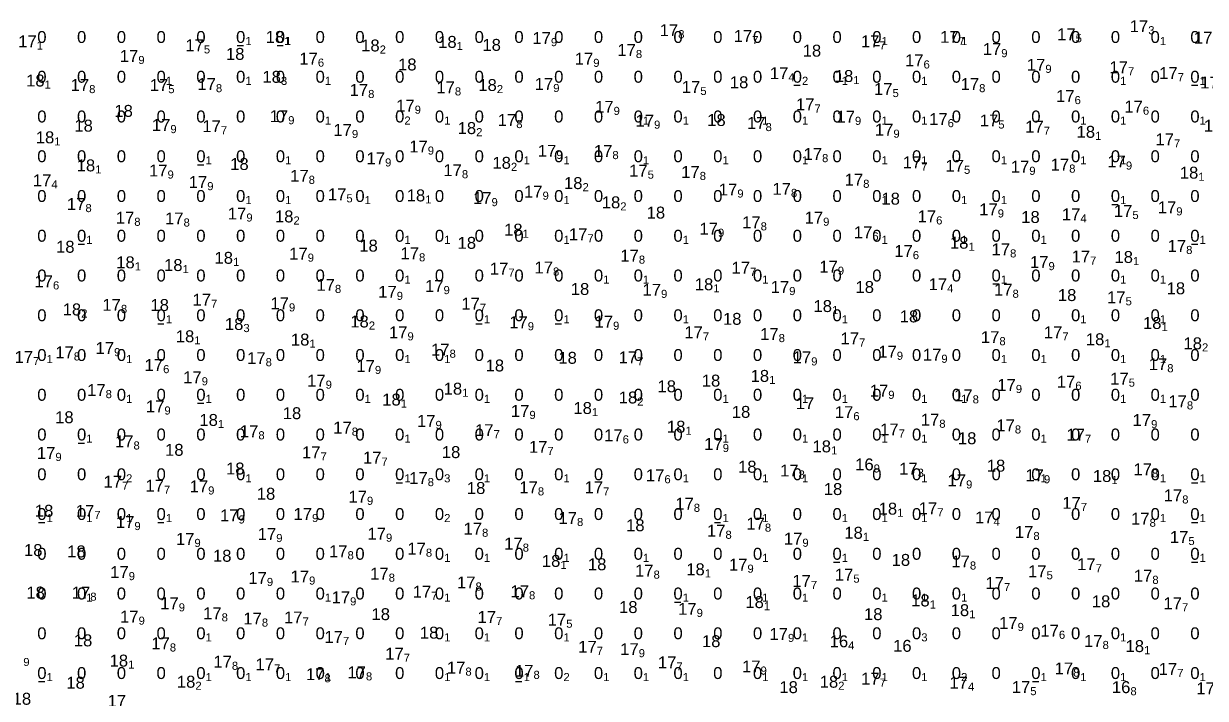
# Model space of a CAD drawing. Header units: millimetres. Extents: x 0 to 581027, y 0 to 6627194.
# Drawn here: x 580142.5 to 580320.9, y 6625820.2 to 6625922 of the extents above; entities that cross this region are included whole.
import ezdxf
from ezdxf.enums import TextEntityAlignment as Align

# ---------------------------------------------------------------- set-up
doc = ezdxf.new("R2010")
doc.units = ezdxf.units.MM
doc.layers.add('Soundings_1000', color=7, linetype='Continuous', true_color=0x000000)
doc.layers.add('soundings_diff', color=7, linetype='Continuous', true_color=0x000000)
doc.layers.add('tiff', color=7, linetype='Continuous')
doc.layers.add('tiff17.2', color=7, linetype='Continuous')
doc.styles.get("Standard").update_dxf_attribs({"font": 'arial.ttf'})
picture_1 = doc.add_image_def('image2.tif', size_in_pixel=(3838, 2796))
picture_2 = doc.add_image_def('image3.tif', size_in_pixel=(3838, 2796))
picture_3 = doc.add_image_def('image4.tif', size_in_pixel=(2844, 2049))

msp = doc.modelspace()

# ---------------------------------------------------------------- linework, layer by layer
at = {"layer": 'soundings_diff', "color": 18, "true_color": 0x000000}
for p, q in [((580174.78, 6625918.72, -0.06), (580175.72, 6625918.72, -0.06)), ((580180.78, 6625918.72, -0.05), (580181.72, 6625918.72, -0.05)), ((580270.78, 6625918.72, -0.06), (580271.72, 6625918.72, -0.06)), ((580258.78, 6625912.72, -0.17), (580259.72, 6625912.72, -0.17)), ((580318.78, 6625912.72, -0.07), (580319.72, 6625912.72, -0.07)), ((580168.78, 6625900.72, -0.05), (580169.72, 6625900.72, -0.05)), ((580306.78, 6625894.72, -0.06), (580307.72, 6625894.72, -0.06)), ((580150.78, 6625888.72, -0.05), (580151.72, 6625888.72, -0.05)), ((580318.78, 6625888.72, -0.05), (580319.72, 6625888.72, -0.05)), ((580288.78, 6625882.72, -0.05), (580289.72, 6625882.72, -0.05)), ((580162.78, 6625876.72, -0.06), (580163.72, 6625876.72, -0.06)), ((580210.78, 6625876.72, -0.13), (580211.72, 6625876.72, -0.13)), ((580222.78, 6625876.72, -0.06), (580223.72, 6625876.72, -0.06)), ((580168.78, 6625864.72, -0.08), (580169.72, 6625864.72, -0.08)), ((580150.78, 6625858.72, -0.06), (580151.72, 6625858.72, -0.06)), ((580198.78, 6625852.72, -0.06), (580199.72, 6625852.72, -0.06)), ((580318.78, 6625852.72, -0.05), (580319.72, 6625852.72, -0.05)), ((580144.78, 6625846.72, -0.05), (580145.72, 6625846.72, -0.05)), ((580162.78, 6625846.72, -0.05), (580163.72, 6625846.72, -0.05)), ((580246.78, 6625846.72, -0.06), (580247.72, 6625846.72, -0.06)), ((580318.78, 6625846.72, -0.07), (580319.72, 6625846.72, -0.07)), ((580264.78, 6625840.72, -0.08), (580265.72, 6625840.72, -0.08)), ((580318.78, 6625840.72, -0.05), (580319.72, 6625840.72, -0.05)), ((580240.78, 6625834.72, -0.05), (580241.72, 6625834.72, -0.05)), ((580144.78, 6625822.72, -0.06), (580145.72, 6625822.72, -0.06)), ((580216.78, 6625822.72, -0.08), (580217.72, 6625822.72, -0.08)), ((580294.78, 6625822.72, -0.05), (580295.72, 6625822.72, -0.05))]:
    msp.add_line(p, q, dxfattribs=at)

# ---------------------------------------------------------------- texts
at = {"layer": 'Soundings_1000', "color": 18, "true_color": 0x000000}
for s, p in [('18', (580181.87, 6625920.01, 18.14)), ('17', (580241.32, 6625921.03, 17.77)), ('17', (580252.49, 6625920.14, 17.72)), ('17', (580283.65, 6625920.02, 17.71)), ('17', (580301.3, 6625920.42, 17.47)), ('17', (580312.25, 6625921.63, 17.29)), ('17', (580144.52, 6625919.33, 17.09)), ('17', (580169.74, 6625918.74, 17.52)), ('18', (580196.27, 6625918.72, 18.24)), ('18', (580207.89, 6625919.26, 18.07)), ('18', (580214.57, 6625918.81, 18.04)), ('17', (580222.11, 6625919.83, 17.88)), ('17', (580271.69, 6625919.35, 17.71)), ('17', (580290.07, 6625918.17, 17.9)), ('17', (580321.93, 6625919.89, 17.89)), ('17', (580159.85, 6625917.14, 17.85)), ('18', (580175.87, 6625917.45, 17.95)), ('17', (580186.94, 6625916.74, 17.63)), ('17', (580228.5, 6625916.71, 17.91)), ('17', (580234.93, 6625918.04, 17.8)), ('18', (580262.9, 6625917.94, 18)), ('17', (580278.34, 6625916.47, 17.61)), ('18', (580201.84, 6625915.85, 18.02)), ('17', (580296.72, 6625915.8, 17.87)), ('17', (580309.19, 6625915.44, 17.67)), ('18', (580145.71, 6625913.43, 18.09)), ('17', (580171.56, 6625912.89, 17.79)), ('18', (580181.37, 6625913.99, 18.29)), ('17', (580222.46, 6625912.91, 17.87)), ('18', (580251.91, 6625913.17, 18)), ('17', (580257.95, 6625914.54, 17.38)), ('18', (580267.74, 6625914.11, 18.09)), ('17', (580286.73, 6625912.89, 17.76)), ('17', (580316.69, 6625914.55, 17.65)), ('17', (580322.89, 6625913.13, 17.82)), ('17', (580152.43, 6625912.75, 17.76)), ('17', (580164.37, 6625912.74, 17.5)), ('17', (580194.53, 6625912.01, 17.81)), ('17', (580207.62, 6625912.4, 17.8)), ('18', (580213.95, 6625912.75, 18.19)), ('17', (580244.66, 6625912.47, 17.54)), ('17', (580273.66, 6625912.15, 17.5)), ('17', (580301.13, 6625911.09, 17.57)), ('17', (580201.55, 6625909.64, 17.91)), ('17', (580231.57, 6625909.46, 17.85)), ('17', (580261.88, 6625909.82, 17.65)), ('17', (580311.44, 6625909.49, 17.58)), ('18', (580159.03, 6625908.85, 18.02)), ('17', (580182.47, 6625908.05, 17.91)), ('17', (580216.88, 6625907.47, 17.84)), ('18', (580248.49, 6625907.47, 17.96)), ('17', (580267.99, 6625907.96, 17.87)), ('17', (580281.98, 6625907.61, 17.57)), ('18', (580152.99, 6625906.62, 18)), ('17', (580164.69, 6625906.71, 17.91)), ('17', (580172.31, 6625906.54, 17.68)), ('17', (580192.08, 6625905.97, 17.89)), ('18', (580210.83, 6625906.25, 18.21)), ('17', (580237.68, 6625907.38, 17.89)), ('17', (580254.5, 6625907.02, 17.76)), ('17', (580273.8, 6625906.02, 17.85)), ('17', (580289.63, 6625907.4, 17.48)), ('17', (580296.48, 6625906.46, 17.67)), ('18', (580304.23, 6625905.69, 18.06)), ('17', (580323.44, 6625906.6, 17.72)), ('18', (580147.17, 6625904.85, 18.13)), ('17', (580316.13, 6625904.55, 17.69)), ('17', (580203.53, 6625903.47, 17.94)), ('17', (580222.93, 6625902.82, 17.85)), ('17', (580231.39, 6625902.79, 17.79)), ('17', (580263.03, 6625902.33, 17.79)), ('18', (580153.34, 6625900.62, 18.07)), ('18', (580176.51, 6625900.83, 17.95)), ('17', (580197.09, 6625901.68, 17.89)), ('18', (580216.08, 6625901.01, 18.16)), ('17', (580277.99, 6625901.07, 17.72)), ('17', (580284.45, 6625900.56, 17.52)), ('17', (580294.3, 6625900.42, 17.93)), ('17', (580300.32, 6625900.75, 17.8)), ('17', (580308.88, 6625901.21, 17.86)), ('17', (580164.26, 6625899.85, 17.91)), ('17', (580185.56, 6625899.05, 17.79)), ('17', (580208.68, 6625899.9, 17.84)), ('17', (580236.71, 6625899.84, 17.46)), ('17', (580244.57, 6625899.64, 17.78)), ('18', (580319.81, 6625899.52, 18.08)), ('17', (580146.73, 6625898.37, 17.39)), ('17', (580170.25, 6625898.1, 17.94)), ('18', (580226.88, 6625897.95, 18.2)), ('17', (580250.24, 6625896.98, 17.89)), ('17', (580258.33, 6625897.08, 17.84)), ('17', (580269.23, 6625898.46, 17.81)), ('17', (580191.25, 6625896.26, 17.53)), ('18', (580203.14, 6625896.09, 18.05)), ('17', (580213.15, 6625895.69, 17.9)), ('17', (580220.85, 6625896.66, 17.88)), ('18', (580232.58, 6625895.04, 18.17)), ('18', (580274.78, 6625895.6, 17.96)), ('17', (580151.87, 6625894.79, 17.75)), ('17', (580176.15, 6625893.36, 17.86)), ('18', (580239.35, 6625893.5, 17.98)), ('17', (580289.54, 6625893.98, 17.87)), ('17', (580302.01, 6625893.23, 17.35)), ('17', (580309.86, 6625893.75, 17.5)), ('17', (580316.48, 6625894.29, 17.86)), ('17', (580159.24, 6625892.72, 17.82)), ('17', (580166.68, 6625892.61, 17.8)), ('18', (580183.26, 6625892.92, 18.22)), ('17', (580253.76, 6625892.03, 17.8)), ('17', (580263.19, 6625892.73, 17.89)), ('17', (580280.24, 6625892.93, 17.58)), ('18', (580295.88, 6625892.83, 18.04)), ('18', (580217.84, 6625890.92, 18.12)), ('17', (580227.62, 6625890.23, 17.73)), ('17', (580247.32, 6625891.06, 17.9)), ('17', (580270.62, 6625890.52, 17.6)), ('18', (580150.23, 6625888.34, 18)), ('18', (580195.99, 6625888.51, 17.99)), ('18', (580210.82, 6625888.93, 17.98)), ('18', (580285.12, 6625888.95, 18.05)), ('17', (580291.4, 6625887.95, 17.82)), ('17', (580317.97, 6625888.47, 17.83)), ('18', (580174.14, 6625886.67, 18.05)), ('17', (580185.41, 6625887.31, 17.94)), ('17', (580202.21, 6625887.36, 17.78)), ('17', (580235.38, 6625887.01, 17.77)), ('17', (580276.72, 6625887.69, 17.6)), ('17', (580303.48, 6625886.87, 17.71)), ('18', (580309.95, 6625886.8, 18.11)), ('18', (580159.31, 6625885.99, 18.07)), ('18', (580166.53, 6625885.58, 18.12)), ('17', (580215.69, 6625885.05, 17.72)), ('17', (580222.43, 6625885.21, 17.8)), ('17', (580252.16, 6625885.17, 17.68)), ('17', (580265.41, 6625885.33, 17.89)), ('17', (580297.2, 6625886.03, 17.85)), ('17', (580146.97, 6625883.12, 17.62)), ('17', (580189.52, 6625882.59, 17.82)), ('18', (580246.62, 6625882.68, 18.09)), ('17', (580281.91, 6625882.69, 17.39)), ('17', (580198.85, 6625881.54, 17.85)), ('17', (580205.91, 6625882.41, 17.9)), ('18', (580227.9, 6625881.97, 18.03)), ('17', (580238.73, 6625881.84, 17.92)), ('17', (580258.07, 6625882.27, 17.89)), ('18', (580270.87, 6625882.27, 17.96)), ('17', (580291.77, 6625881.86, 17.75)), ('18', (580301.41, 6625881.05, 17.96)), ('17', (580308.83, 6625880.72, 17.46)), ('18', (580317.82, 6625882.07, 18.01)), ('17', (580157.22, 6625879.57, 17.76)), ('18', (580164.47, 6625879.55, 17.98)), ('17', (580170.82, 6625880.35, 17.73)), ('17', (580182.58, 6625879.8, 17.94)), ('17', (580211.39, 6625879.75, 17.73)), ('18', (580264.53, 6625879.39, 18.07)), ('18', (580151.23, 6625878.88, 18.23)), ('18', (580250.87, 6625877.46, 17.99)), ('18', (580277.54, 6625877.83, 18.02)), ('18', (580175.71, 6625876.68, 18.25)), ('18', (580194.63, 6625877.06, 18.15)), ('17', (580200.47, 6625875.43, 17.94)), ('17', (580218.62, 6625876.95, 17.86)), ('17', (580231.49, 6625877.03, 17.88)), ('17', (580245.04, 6625875.43, 17.73)), ('17', (580299.29, 6625875.43, 17.7)), ('18', (580314.25, 6625876.83, 18.1)), ('18', (580168.3, 6625874.83, 18.08)), ('18', (580185.67, 6625874.33, 18.07)), ('17', (580256.48, 6625875.17, 17.81)), ('17', (580268.61, 6625874.5, 17.74)), ('17', (580289.79, 6625874.7, 17.79)), ('18', (580305.63, 6625874.38, 18.06)), ('18', (580320.36, 6625873.76, 18.16)), ('17', (580150.11, 6625872.4, 17.82)), ('17', (580156.19, 6625873.05, 17.93)), ('17', (580206.82, 6625872.81, 17.78)), ('17', (580274.31, 6625872.5, 17.86)), ('17', (580281.03, 6625872.05, 17.9)), ('17', (580143.97, 6625871.7, 17.72)), ('17', (580163.59, 6625870.48, 17.55)), ('17', (580179.06, 6625871.53, 17.75)), ('17', (580195.55, 6625870.36, 17.92)), ('18', (580215.05, 6625870.42, 17.98)), ('18', (580226.03, 6625871.58, 18)), ('17', (580235.13, 6625871.64, 17.71)), ('17', (580261.39, 6625871.65, 17.86)), ('17', (580315.12, 6625870.62, 17.8)), ('17', (580169.41, 6625868.65, 17.9)), ('18', (580255.04, 6625868.85, 18.11)), ('17', (580309.3, 6625868.44, 17.54)), ('17', (580154.92, 6625866.71, 17.77)), ('17', (580188.12, 6625868.14, 17.86)), ('18', (580208.72, 6625866.92, 18.05)), ('18', (580240.99, 6625867.28, 17.97)), ('18', (580247.67, 6625868.14, 18)), ('17', (580273.02, 6625866.61, 17.91)), ('17', (580292.27, 6625867.49, 17.85)), ('17', (580301.25, 6625867.97, 17.64)), ('18', (580199.45, 6625865.28, 18.05)), ('18', (580235.14, 6625865.59, 18.18)), ('17', (580261.86, 6625864.73, 16.99)), ('17', (580285.75, 6625865.92, 17.75)), ('17', (580318.08, 6625865.01, 17.79)), ('17', (580163.79, 6625864.24, 17.88)), ('18', (580184.44, 6625863.22, 18.04)), ('17', (580218.87, 6625863.57, 17.88)), ('18', (580228.3, 6625864, 18.06)), ('18', (580252.2, 6625863.42, 18.04)), ('17', (580267.75, 6625863.38, 17.58)), ('18', (580150.09, 6625862.61, 18.03)), ('18', (580171.86, 6625862.2, 18.06)), ('17', (580204.7, 6625862.06, 17.91)), ('18', (580242.41, 6625861.18, 18.11)), ('17', (580280.72, 6625862.24, 17.76)), ('17', (580292.12, 6625861.38, 17.76)), ('17', (580312.68, 6625862.18, 17.85)), ('17', (580177.97, 6625860.5, 17.77)), ('17', (580192.06, 6625861.05, 17.75)), ('17', (580213.46, 6625860.66, 17.69)), ('17', (580232.94, 6625859.88, 17.61)), ('17', (580274.58, 6625860.76, 17.74)), ('18', (580286.32, 6625859.44, 17.99)), ('17', (580302.7, 6625859.97, 17.72)), ('17', (580159.12, 6625858.96, 17.84)), ('18', (580166.68, 6625857.69, 18)), ('17', (580221.59, 6625858.14, 17.65)), ('17', (580248.04, 6625858.58, 17.92)), ('18', (580264.38, 6625858.21, 18.09)), ('17', (580147.34, 6625857.23, 17.92)), ('17', (580187.34, 6625857.31, 17.66)), ('17', (580196.54, 6625856.52, 17.7)), ('18', (580208.44, 6625857.35, 18.04)), ('18', (580175.88, 6625854.87, 18.04)), ('18', (580253.15, 6625855.14, 18)), ('17', (580259.49, 6625854.57, 17.79)), ('16', (580270.82, 6625855.49, 16.9)), ('17', (580277.45, 6625854.84, 17.31)), ('18', (580290.68, 6625855.3, 18.03)), ('17', (580312.81, 6625854.75, 17.8)), ('17', (580157.4, 6625852.88, 17.67)), ('17', (580163.72, 6625852.28, 17.71)), ('17', (580170.39, 6625852.17, 17.92)), ('17', (580203.52, 6625853.43, 17.78)), ('17', (580239.24, 6625853.86, 17.63)), ('17', (580284.76, 6625853.08, 17.87)), ('17', (580296.51, 6625853.86, 17.91)), ('18', (580306.69, 6625853.74, 18.11)), ('18', (580180.52, 6625851.06, 17.97)), ('17', (580194.35, 6625850.61, 17.93)), ('18', (580212.22, 6625851.93, 18.04)), ('17', (580220.14, 6625852.03, 17.83)), ('17', (580229.99, 6625852.03, 17.66)), ('18', (580266.08, 6625851.77, 18.04)), ('17', (580317.38, 6625850.81, 17.81)), ('17', (580243.67, 6625849.55, 17.75)), ('18', (580274.36, 6625848.81, 18.05)), ('17', (580280.41, 6625848.87, 17.74)), ('17', (580302.08, 6625849.69, 17.73)), ('18', (580147.03, 6625848.49, 18.01)), ('17', (580153.21, 6625848.48, 17.72)), ('17', (580174.98, 6625847.79, 17.88)), ('17', (580186.07, 6625848.01, 17.89)), ('17', (580226.05, 6625847.41, 17.76)), ('17', (580288.91, 6625847.48, 17.42)), ('17', (580312.45, 6625847.3, 17.78)), ('17', (580159.26, 6625846.8, 17.91)), ('17', (580197.22, 6625845.04, 17.87)), ('17', (580211.72, 6625845.79, 17.84)), ('18', (580236.25, 6625846.31, 18)), ('17', (580248.45, 6625845.48, 17.8)), ('17', (580254.4, 6625846.56, 17.83)), ('18', (580269.18, 6625845.17, 18.05)), ('17', (580294.92, 6625845.3, 17.77)), ('17', (580168.32, 6625844.25, 17.91)), ('17', (580180.66, 6625844.99, 17.86)), ('17', (580217.86, 6625843.54, 17.82)), ('17', (580260.06, 6625844.28, 17.9)), ('17', (580318.31, 6625844.54, 17.46)), ('18', (580145.39, 6625842.56, 17.96)), ('18', (580151.91, 6625842.36, 17.97)), ('18', (580173.91, 6625841.7, 17.97)), ('17', (580191.42, 6625842.39, 17.79)), ('17', (580203.24, 6625842.78, 17.82)), ('18', (580223.54, 6625840.93, 18.05)), ('18', (580230.49, 6625840.42, 17.95)), ('18', (580245.33, 6625839.66, 18.11)), ('17', (580251.77, 6625840.37, 17.91)), ('18', (580276.32, 6625841.08, 18)), ('17', (580285.34, 6625840.84, 17.79)), ('17', (580304.31, 6625840.43, 17.72)), ('17', (580158.4, 6625839.24, 17.87)), ('17', (580179.25, 6625838.36, 17.94)), ('17', (580185.62, 6625838.57, 17.87)), ('17', (580197.63, 6625839.01, 17.78)), ('17', (580237.6, 6625839.47, 17.79)), ('17', (580261.34, 6625837.91, 17.72)), ('17', (580267.75, 6625838.86, 17.49)), ('17', (580296.91, 6625839.37, 17.53)), ('17', (580312.87, 6625838.68, 17.79)), ('18', (580145.75, 6625836.15, 17.98)), ('17', (580152.6, 6625836.14, 17.77)), ('17', (580204.05, 6625836.27, 17.7)), ('17', (580210.73, 6625837.67, 17.81)), ('17', (580218.81, 6625836.35, 17.81)), ('17', (580290.48, 6625837.59, 17.7)), ('17', (580165.95, 6625834.53, 17.89)), ('17', (580191.81, 6625835.43, 17.94)), ('18', (580254.25, 6625834.71, 18.13)), ('18', (580279.27, 6625834.96, 18.08)), ('18', (580306.53, 6625834.82, 17.97)), ('17', (580317.34, 6625834.53, 17.65)), ('17', (580172.42, 6625833.02, 17.78)), ('18', (580197.83, 6625832.89, 18.04)), ('18', (580235.19, 6625833.96, 18.01)), ('17', (580244.1, 6625833.69, 17.85)), ('18', (580272.15, 6625832.89, 18.03)), ('18', (580285.23, 6625833.49, 18.14)), ('17', (580159.89, 6625832.52, 17.88)), ('17', (580178.49, 6625832.23, 17.75)), ('17', (580184.63, 6625832.39, 17.71)), ('17', (580213.84, 6625832.47, 17.66)), ('17', (580224.42, 6625832.06, 17.48)), ('17', (580292.54, 6625831.57, 17.94)), ('17', (580190.73, 6625829.46, 17.71)), ('18', (580205.13, 6625830.1, 18.02)), ('17', (580257.89, 6625829.91, 17.93)), ('17', (580298.77, 6625830.39, 17.6)), ('18', (580152.91, 6625828.93, 17.99)), ('17', (580164.6, 6625828.47, 17.8)), ('17', (580229.03, 6625827.96, 17.67)), ('17', (580235.36, 6625827.61, 17.85)), ('18', (580247.7, 6625828.81, 17.97)), ('16', (580266.97, 6625828.79, 16.43)), ('16', (580276.54, 6625828.11, 15.96)), ('17', (580305.36, 6625828.85, 17.81)), ('18', (580311.62, 6625828.07, 18.1)), ('18', (580158.31, 6625825.88, 18.06)), ('17', (580173.97, 6625825.71, 17.75)), ('17', (580199.9, 6625826.92, 17.72)), ('17', (580241.05, 6625825.61, 17.69)), ('17', (580180.33, 6625825.31, 17.73)), ('17', (580187.94, 6625823.83, 17.76)), ('17', (580194.2, 6625824.11, 17.77)), ('17', (580209.21, 6625824.83, 17.81)), ('17', (580219.48, 6625824.34, 17.82)), ('17', (580253.75, 6625824.99, 17.85)), ('17', (580300.92, 6625824.69, 17.84)), ('17', (580316.62, 6625824.62, 17.68)), ('18', (580151.78, 6625822.54, 17.96)), ('18', (580168.46, 6625822.69, 18.21)), ('18', (580259.38, 6625821.87, 17.96)), ('18', (580265.47, 6625822.69, 18.17)), ('17', (580271.72, 6625823.17, 17.7)), ('17', (580285.05, 6625822.56, 17.43)), ('17', (580294.45, 6625821.88, 17.53)), ('16', (580309.56, 6625821.87, 16.8)), ('18', (580143.68, 6625820.12, 18.24)), ('17', (580322.3, 6625821.69, 17.7)), ('17', (580158.01, 6625819.8, 17.9))]:
    msp.add_text(s, height=1.8, dxfattribs=at).set_placement(p, align=Align.MIDDLE_RIGHT)
for s, p in [('8', (580241.32, 6625921.03, 17.77)), ('3', (580312.25, 6625921.63, 17.29)), ('1', (580144.52, 6625919.33, 17.09)), ('1', (580181.87, 6625920.01, 18.14)), ('1', (580207.89, 6625919.26, 18.07)), ('9', (580222.11, 6625919.83, 17.88)), ('7', (580252.49, 6625920.14, 17.72)), ('7', (580271.69, 6625919.35, 17.71)), ('7', (580283.65, 6625920.02, 17.71)), ('5', (580301.3, 6625920.42, 17.47)), ('5', (580169.74, 6625918.74, 17.52)), ('2', (580196.27, 6625918.72, 18.24)), ('8', (580234.93, 6625918.04, 17.8)), ('9', (580290.07, 6625918.17, 17.9)), ('9', (580159.85, 6625917.14, 17.85)), ('6', (580186.94, 6625916.74, 17.63)), ('9', (580228.5, 6625916.71, 17.91)), ('6', (580278.34, 6625916.47, 17.61)), ('9', (580296.72, 6625915.8, 17.87)), ('3', (580181.37, 6625913.99, 18.29)), ('4', (580257.95, 6625914.54, 17.38)), ('1', (580267.74, 6625914.11, 18.09)), ('7', (580309.19, 6625915.44, 17.67)), ('7', (580316.69, 6625914.55, 17.65)), ('1', (580145.71, 6625913.43, 18.09)), ('8', (580152.43, 6625912.75, 17.76)), ('5', (580164.37, 6625912.74, 17.5)), ('8', (580171.56, 6625912.89, 17.79)), ('8', (580194.53, 6625912.01, 17.81)), ('8', (580207.62, 6625912.4, 17.8)), ('2', (580213.95, 6625912.75, 18.19)), ('9', (580222.46, 6625912.91, 17.87)), ('5', (580244.66, 6625912.47, 17.54)), ('5', (580273.66, 6625912.15, 17.5)), ('8', (580286.73, 6625912.89, 17.76)), ('6', (580301.13, 6625911.09, 17.57)), ('9', (580201.55, 6625909.64, 17.91)), ('9', (580231.57, 6625909.46, 17.85)), ('7', (580261.88, 6625909.82, 17.65)), ('6', (580311.44, 6625909.49, 17.58)), ('9', (580164.69, 6625906.71, 17.91)), ('9', (580182.47, 6625908.05, 17.91)), ('8', (580216.88, 6625907.47, 17.84)), ('9', (580237.68, 6625907.38, 17.89)), ('8', (580254.5, 6625907.02, 17.76)), ('9', (580267.99, 6625907.96, 17.87)), ('6', (580281.98, 6625907.61, 17.57)), ('5', (580289.63, 6625907.4, 17.48)), ('1', (580147.17, 6625904.85, 18.13)), ('7', (580172.31, 6625906.54, 17.68)), ('9', (580192.08, 6625905.97, 17.89)), ('2', (580210.83, 6625906.25, 18.21)), ('9', (580273.8, 6625906.02, 17.85)), ('7', (580296.48, 6625906.46, 17.67)), ('1', (580304.23, 6625905.69, 18.06)), ('9', (580203.53, 6625903.47, 17.94)), ('7', (580316.13, 6625904.55, 17.69)), ('9', (580197.09, 6625901.68, 17.89)), ('9', (580222.93, 6625902.82, 17.85)), ('8', (580231.39, 6625902.79, 17.79)), ('8', (580263.03, 6625902.33, 17.79)), ('9', (580308.88, 6625901.21, 17.86)), ('1', (580153.34, 6625900.62, 18.07)), ('9', (580164.26, 6625899.85, 17.91)), ('8', (580208.68, 6625899.9, 17.84)), ('2', (580216.08, 6625901.01, 18.16)), ('5', (580236.71, 6625899.84, 17.46)), ('8', (580244.57, 6625899.64, 17.78)), ('7', (580277.99, 6625901.07, 17.72)), ('5', (580284.45, 6625900.56, 17.52)), ('9', (580294.3, 6625900.42, 17.93)), ('8', (580300.32, 6625900.75, 17.8)), ('1', (580319.81, 6625899.52, 18.08)), ('4', (580146.73, 6625898.37, 17.39)), ('9', (580170.25, 6625898.1, 17.94)), ('8', (580185.56, 6625899.05, 17.79)), ('2', (580226.88, 6625897.95, 18.2)), ('8', (580269.23, 6625898.46, 17.81)), ('5', (580191.25, 6625896.26, 17.53)), ('1', (580203.14, 6625896.09, 18.05)), ('9', (580220.85, 6625896.66, 17.88)), ('9', (580250.24, 6625896.98, 17.89)), ('8', (580258.33, 6625897.08, 17.84)), ('8', (580151.87, 6625894.79, 17.75)), ('9', (580213.15, 6625895.69, 17.9)), ('2', (580232.58, 6625895.04, 18.17)), ('9', (580316.48, 6625894.29, 17.86)), ('8', (580159.24, 6625892.72, 17.82)), ('8', (580166.68, 6625892.61, 17.8)), ('9', (580176.15, 6625893.36, 17.86)), ('2', (580183.26, 6625892.92, 18.22)), ('9', (580263.19, 6625892.73, 17.89)), ('6', (580280.24, 6625892.93, 17.58)), ('9', (580289.54, 6625893.98, 17.87)), ('4', (580302.01, 6625893.23, 17.35)), ('5', (580309.86, 6625893.75, 17.5)), ('1', (580217.84, 6625890.92, 18.12)), ('9', (580247.32, 6625891.06, 17.9)), ('8', (580253.76, 6625892.03, 17.8)), ('6', (580270.62, 6625890.52, 17.6)), ('7', (580227.62, 6625890.23, 17.73)), ('1', (580285.12, 6625888.95, 18.05)), ('9', (580185.41, 6625887.31, 17.94)), ('8', (580202.21, 6625887.36, 17.78)), ('8', (580235.38, 6625887.01, 17.77)), ('6', (580276.72, 6625887.69, 17.6)), ('8', (580291.4, 6625887.95, 17.82)), ('8', (580317.97, 6625888.47, 17.83)), ('1', (580159.31, 6625885.99, 18.07)), ('1', (580166.53, 6625885.58, 18.12)), ('1', (580174.14, 6625886.67, 18.05)), ('8', (580222.43, 6625885.21, 17.8)), ('7', (580252.16, 6625885.17, 17.68)), ('9', (580265.41, 6625885.33, 17.89)), ('9', (580297.2, 6625886.03, 17.85)), ('7', (580303.48, 6625886.87, 17.71)), ('1', (580309.95, 6625886.8, 18.11)), ('7', (580215.69, 6625885.05, 17.72)), ('6', (580146.97, 6625883.12, 17.62)), ('8', (580189.52, 6625882.59, 17.82)), ('9', (580205.91, 6625882.41, 17.9)), ('9', (580238.73, 6625881.84, 17.92)), ('1', (580246.62, 6625882.68, 18.09)), ('9', (580258.07, 6625882.27, 17.89)), ('4', (580281.91, 6625882.69, 17.39)), ('8', (580291.77, 6625881.86, 17.75)), ('7', (580170.82, 6625880.35, 17.73)), ('9', (580182.58, 6625879.8, 17.94)), ('9', (580198.85, 6625881.54, 17.85)), ('5', (580308.83, 6625880.72, 17.46)), ('2', (580151.23, 6625878.88, 18.23)), ('8', (580157.22, 6625879.57, 17.76)), ('7', (580211.39, 6625879.75, 17.73)), ('1', (580264.53, 6625879.39, 18.07)), ('3', (580175.71, 6625876.68, 18.25)), ('2', (580194.63, 6625877.06, 18.15)), ('9', (580218.62, 6625876.95, 17.86)), ('9', (580231.49, 6625877.03, 17.88)), ('1', (580314.25, 6625876.83, 18.1)), ('1', (580168.3, 6625874.83, 18.08)), ('9', (580200.47, 6625875.43, 17.94)), ('7', (580245.04, 6625875.43, 17.73)), ('8', (580256.48, 6625875.17, 17.81)), ('7', (580268.61, 6625874.5, 17.74)), ('8', (580289.79, 6625874.7, 17.79)), ('7', (580299.29, 6625875.43, 17.7)), ('9', (580156.19, 6625873.05, 17.93)), ('1', (580185.67, 6625874.33, 18.07)), ('8', (580206.82, 6625872.81, 17.78)), ('1', (580305.63, 6625874.38, 18.06)), ('2', (580320.36, 6625873.76, 18.16)), ('7', (580143.97, 6625871.7, 17.72)), ('8', (580150.11, 6625872.4, 17.82)), ('8', (580179.06, 6625871.53, 17.75)), ('7', (580235.13, 6625871.64, 17.71)), ('9', (580261.39, 6625871.65, 17.86)), ('9', (580274.31, 6625872.5, 17.86)), ('9', (580281.03, 6625872.05, 17.9)), ('6', (580163.59, 6625870.48, 17.55)), ('9', (580195.55, 6625870.36, 17.92)), ('8', (580315.12, 6625870.62, 17.8)), ('9', (580169.41, 6625868.65, 17.9)), ('9', (580188.12, 6625868.14, 17.86)), ('1', (580255.04, 6625868.85, 18.11)), ('9', (580292.27, 6625867.49, 17.85)), ('6', (580301.25, 6625867.97, 17.64)), ('5', (580309.3, 6625868.44, 17.54)), ('8', (580154.92, 6625866.71, 17.77)), ('1', (580208.72, 6625866.92, 18.05)), ('2', (580235.14, 6625865.59, 18.18)), ('9', (580273.02, 6625866.61, 17.91)), ('8', (580285.75, 6625865.92, 17.75)), ('9', (580163.79, 6625864.24, 17.88)), ('1', (580199.45, 6625865.28, 18.05)), ('1', (580228.3, 6625864, 18.06)), ('8', (580318.08, 6625865.01, 17.79)), ('1', (580171.86, 6625862.2, 18.06)), ('9', (580204.7, 6625862.06, 17.91)), ('9', (580218.87, 6625863.57, 17.88)), ('6', (580267.75, 6625863.38, 17.58)), ('8', (580280.72, 6625862.24, 17.76)), ('9', (580312.68, 6625862.18, 17.85)), ('8', (580177.97, 6625860.5, 17.77)), ('8', (580192.06, 6625861.05, 17.75)), ('7', (580213.46, 6625860.66, 17.69)), ('1', (580242.41, 6625861.18, 18.11)), ('7', (580274.58, 6625860.76, 17.74)), ('8', (580292.12, 6625861.38, 17.76)), ('8', (580159.12, 6625858.96, 17.84)), ('6', (580232.94, 6625859.88, 17.61)), ('9', (580248.04, 6625858.58, 17.92)), ('7', (580302.7, 6625859.97, 17.72)), ('9', (580147.34, 6625857.23, 17.92)), ('7', (580187.34, 6625857.31, 17.66)), ('7', (580221.59, 6625858.14, 17.65)), ('1', (580264.38, 6625858.21, 18.09)), ('7', (580196.54, 6625856.52, 17.7)), ('9', (580270.82, 6625855.49, 16.9)), ('3', (580277.45, 6625854.84, 17.31)), ('8', (580203.52, 6625853.43, 17.78)), ('6', (580239.24, 6625853.86, 17.63)), ('8', (580259.49, 6625854.57, 17.79)), ('9', (580284.76, 6625853.08, 17.87)), ('9', (580296.51, 6625853.86, 17.91)), ('1', (580306.69, 6625853.74, 18.11)), ('8', (580312.81, 6625854.75, 17.8)), ('7', (580157.4, 6625852.88, 17.67)), ('7', (580163.72, 6625852.28, 17.71)), ('9', (580170.39, 6625852.17, 17.92)), ('8', (580220.14, 6625852.03, 17.83)), ('7', (580229.99, 6625852.03, 17.66)), ('9', (580194.35, 6625850.61, 17.93)), ('8', (580243.67, 6625849.55, 17.75)), ('7', (580302.08, 6625849.69, 17.73)), ('8', (580317.38, 6625850.81, 17.81)), ('7', (580153.21, 6625848.48, 17.72)), ('9', (580174.98, 6625847.79, 17.88)), ('9', (580186.07, 6625848.01, 17.89)), ('1', (580274.36, 6625848.81, 18.05)), ('7', (580280.41, 6625848.87, 17.74)), ('9', (580159.26, 6625846.8, 17.91)), ('8', (580226.05, 6625847.41, 17.76)), ('8', (580254.4, 6625846.56, 17.83)), ('4', (580288.91, 6625847.48, 17.42)), ('8', (580312.45, 6625847.3, 17.78)), ('9', (580168.32, 6625844.25, 17.91)), ('9', (580180.66, 6625844.99, 17.86)), ('9', (580197.22, 6625845.04, 17.87)), ('8', (580211.72, 6625845.79, 17.84)), ('8', (580248.45, 6625845.48, 17.8)), ('9', (580260.06, 6625844.28, 17.9)), ('1', (580269.18, 6625845.17, 18.05)), ('8', (580294.92, 6625845.3, 17.77)), ('5', (580318.31, 6625844.54, 17.46)), ('8', (580191.42, 6625842.39, 17.79)), ('8', (580203.24, 6625842.78, 17.82)), ('8', (580217.86, 6625843.54, 17.82)), ('1', (580223.54, 6625840.93, 18.05)), ('8', (580285.34, 6625840.84, 17.79)), ('9', (580158.4, 6625839.24, 17.87)), ('8', (580197.63, 6625839.01, 17.78)), ('8', (580237.6, 6625839.47, 17.79)), ('1', (580245.33, 6625839.66, 18.11)), ('9', (580251.77, 6625840.37, 17.91)), ('5', (580267.75, 6625838.86, 17.49)), ('5', (580296.91, 6625839.37, 17.53)), ('7', (580304.31, 6625840.43, 17.72)), ('9', (580179.25, 6625838.36, 17.94)), ('9', (580185.62, 6625838.57, 17.87)), ('8', (580210.73, 6625837.67, 17.81)), ('7', (580261.34, 6625837.91, 17.72)), ('7', (580290.48, 6625837.59, 17.7)), ('8', (580312.87, 6625838.68, 17.79)), ('8', (580152.6, 6625836.14, 17.77)), ('9', (580191.81, 6625835.43, 17.94)), ('7', (580204.05, 6625836.27, 17.7)), ('8', (580218.81, 6625836.35, 17.81)), ('9', (580165.95, 6625834.53, 17.89)), ('9', (580244.1, 6625833.69, 17.85)), ('1', (580254.25, 6625834.71, 18.13)), ('1', (580279.27, 6625834.96, 18.08)), ('1', (580285.23, 6625833.49, 18.14)), ('7', (580317.34, 6625834.53, 17.65)), ('9', (580159.89, 6625832.52, 17.88)), ('8', (580172.42, 6625833.02, 17.78)), ('8', (580178.49, 6625832.23, 17.75)), ('7', (580184.63, 6625832.39, 17.71)), ('7', (580213.84, 6625832.47, 17.66)), ('5', (580224.42, 6625832.06, 17.48)), ('9', (580257.89, 6625829.91, 17.93)), ('9', (580292.54, 6625831.57, 17.94)), ('6', (580298.77, 6625830.39, 17.6)), ('8', (580164.6, 6625828.47, 17.8)), ('7', (580190.73, 6625829.46, 17.71)), ('4', (580266.97, 6625828.79, 16.43)), ('8', (580305.36, 6625828.85, 17.81)), ('7', (580199.9, 6625826.92, 17.72)), ('7', (580229.03, 6625827.96, 17.67)), ('9', (580235.36, 6625827.61, 17.85)), ('1', (580311.62, 6625828.07, 18.1)), ('9', (580142.49, 6625826.28, 17.9)), ('1', (580158.31, 6625825.88, 18.06)), ('8', (580173.97, 6625825.71, 17.75)), ('7', (580180.33, 6625825.31, 17.73)), ('8', (580209.21, 6625824.83, 17.81)), ('7', (580241.05, 6625825.61, 17.69)), ('9', (580253.75, 6625824.99, 17.85)), ('8', (580300.92, 6625824.69, 17.84)), ('7', (580316.62, 6625824.62, 17.68)), ('8', (580187.94, 6625823.83, 17.76)), ('8', (580194.2, 6625824.11, 17.77)), ('8', (580219.48, 6625824.34, 17.82)), ('7', (580271.72, 6625823.17, 17.7)), ('2', (580168.46, 6625822.69, 18.21)), ('2', (580265.47, 6625822.69, 18.17)), ('4', (580285.05, 6625822.56, 17.43)), ('5', (580294.45, 6625821.88, 17.53)), ('8', (580309.56, 6625821.87, 16.8))]:
    msp.add_text(s, height=1.22, dxfattribs=at).set_placement(p, align=Align.TOP_LEFT)
at = {"layer": 'soundings_diff', "color": 18, "true_color": 0x000000}
for p in [(580146, 6625920, 0.03), (580152, 6625920), (580158, 6625920, -0.01), (580164, 6625920, 0.02), (580170, 6625920, -0.02), (580176, 6625920, -0.06), (580182, 6625920, -0.05), (580188, 6625920, 0.03), (580194, 6625920, 0.02), (580200, 6625920, 0.03), (580206, 6625920), (580212, 6625920, 0.01), (580218, 6625920, -0.03), (580224, 6625920, 0.03), (580230, 6625920, 0.02), (580236, 6625920, -0.02), (580242, 6625920, 0.04), (580248, 6625920, -0.03), (580254, 6625920, 0.02), (580260, 6625920, 0.04), (580266, 6625920, 0.01), (580272, 6625920, -0.06), (580278, 6625920, 0.04), (580284, 6625920, 0.05), (580290, 6625920, 0.01), (580296, 6625920, 0.01), (580302, 6625920, -0.01), (580308, 6625920, 0.01), (580314, 6625920, 0.05), (580320, 6625920, 0.04), (580146, 6625914, -0.03), (580152, 6625914), (580158, 6625914, 0.04), (580164, 6625914, 0.06), (580170, 6625914, 0.02), (580176, 6625914, 0.07), (580182, 6625914, 0.01), (580188, 6625914, 0.05), (580194, 6625914, 0.03), (580200, 6625914, 0.04), (580206, 6625914, 0.01), (580212, 6625914, -0.03), (580218, 6625914, 0.03), (580224, 6625914, 0.04), (580230, 6625914, -0.01), (580236, 6625914, -0.02), (580242, 6625914, 0.01), (580248, 6625914, 0.04), (580254, 6625914, 0.02), (580260, 6625914, -0.17), (580266, 6625914, 0.06), (580272, 6625914, 0.02), (580278, 6625914, 0.06), (580284, 6625914, -0.03), (580290, 6625914), (580296, 6625914, -0.02), (580302, 6625914, -0.03), (580308, 6625914, 0.05), (580314, 6625914, 0.03), (580320, 6625914, -0.07), (580146, 6625908, 0.02), (580152, 6625908, 0.03), (580158, 6625908, 0.03), (580164, 6625908, 0.01), (580170, 6625908, 0.02), (580176, 6625908, 0.01), (580182, 6625908, -0.02), (580188, 6625908, 0.06), (580194, 6625908, 0.02), (580200, 6625908, 0.19), (580206, 6625908, 0.06), (580212, 6625908, 0.02), (580218, 6625908), (580224, 6625908, -0.03), (580230, 6625908, 0.01), (580236, 6625908, 0.07), (580242, 6625908, 0.06), (580248, 6625908, -0.04), (580254, 6625908, 0.06), (580260, 6625908, 0.06), (580266, 6625908, 0.03), (580272, 6625908, 0.08), (580278, 6625908, 0.06), (580284, 6625908, 0.03), (580290, 6625908, 0.03), (580296, 6625908, 0.03), (580302, 6625908, 0.07), (580308, 6625908, 0.07), (580314, 6625908, 0.01), (580320, 6625908, 0.05), (580146, 6625902, -0.01), (580152, 6625902, 0.04), (580158, 6625902, 0.03), (580164, 6625902, -0.01), (580170, 6625902, -0.05), (580176, 6625902, 0.03), (580182, 6625902, 0.06), (580188, 6625902, 0.01), (580194, 6625902, -0.02), (580200, 6625902, 0.01), (580206, 6625902, 0.01), (580212, 6625902), (580218, 6625902, 0.05), (580224, 6625902, 0.09), (580230, 6625902, 0.03), (580236, 6625902, 0.06), (580242, 6625902, 0.03), (580248, 6625902, 0.08), (580254, 6625902, 0.02), (580260, 6625902, 0.07), (580266, 6625902, 0.04), (580272, 6625902, 0.1), (580278, 6625902, 0.08), (580284, 6625902, 0.03), (580290, 6625902, 0.05), (580296, 6625902, 0.03), (580302, 6625902, 0.06), (580308, 6625902, 0.06), (580314, 6625902, -0.01), (580320, 6625902, 0.04), (580146, 6625896, 0.01), (580152, 6625896, 0.01), (580158, 6625896, -0.01), (580164, 6625896, -0.01), (580170, 6625896, 0.03), (580176, 6625896, 0.05), (580182, 6625896, 0.09), (580188, 6625896, 0.04), (580194, 6625896, 0.05), (580200, 6625896, 0.04), (580206, 6625896, 0.01), (580212, 6625896, 0.02), (580218, 6625896, 0.04), (580224, 6625896, 0.06), (580230, 6625896, 0.02), (580236, 6625896, 0.04), (580242, 6625896, 0.03), (580248, 6625896, 0.04), (580254, 6625896, 0.04), (580260, 6625896, -0.03), (580266, 6625896, 0.01), (580272, 6625896, 0.05), (580278, 6625896, 0.03), (580284, 6625896, 0.08), (580290, 6625896, 0.06), (580296, 6625896, 0.03), (580302, 6625896, 0.02), (580308, 6625896, -0.06), (580314, 6625896), (580320, 6625896, 0.04), (580146, 6625890, -0.01), (580152, 6625890, -0.05), (580158, 6625890, -0.01), (580164, 6625890, 0.01), (580170, 6625890, -0.02), (580176, 6625890, -0.01), (580182, 6625890, 0.01), (580188, 6625890), (580194, 6625890, 0.02), (580200, 6625890, 0.05), (580206, 6625890, 0.05), (580212, 6625890, -0.03), (580218, 6625890, 0.02), (580224, 6625890, 0.09), (580230, 6625890), (580236, 6625890, -0.04), (580242, 6625890, 0.06), (580248, 6625890, 0.04), (580254, 6625890, 0.02), (580260, 6625890, 0.03), (580266, 6625890, 0.01), (580272, 6625890, 0.08), (580278, 6625890, 0.03), (580284, 6625890, 0.05), (580290, 6625890, 0.01), (580296, 6625890, 0.05), (580302, 6625890), (580308, 6625890, -0.02), (580314, 6625890, -0.01), (580320, 6625890, -0.05), (580146, 6625884, 0.01), (580152, 6625884, 0.04), (580158, 6625884, -0.01), (580164, 6625884, -0.04), (580170, 6625884, 0.03), (580176, 6625884, 0.02), (580182, 6625884, -0.02), (580188, 6625884, 0.02), (580194, 6625884), (580200, 6625884, 0.05), (580206, 6625884, -0.02), (580212, 6625884, 0.01), (580218, 6625884, -0.03), (580224, 6625884, 0.03), (580230, 6625884, 0.09), (580236, 6625884, 0.06), (580242, 6625884, 0.01), (580248, 6625884, 0.01), (580254, 6625884, 0.07), (580260, 6625884, -0.02), (580266, 6625884, 0.04), (580272, 6625884, 0.01), (580278, 6625884, 0.02), (580284, 6625884, 0.02), (580290, 6625884, -0.05), (580296, 6625884, -0.01), (580302, 6625884, -0.01), (580308, 6625884, 0.11), (580314, 6625884, 0.07), (580320, 6625884, 0.03), (580146, 6625878, -0.02), (580152, 6625878, -0.02), (580158, 6625878, 0.03), (580164, 6625878, -0.06), (580170, 6625878, -0.02), (580176, 6625878, 0.02), (580182, 6625878, 0.03), (580188, 6625878, 0.01), (580194, 6625878, -0.02), (580200, 6625878, 0.04), (580206, 6625878, -0.01), (580212, 6625878, -0.13), (580218, 6625878, 0.01), (580224, 6625878, -0.06), (580230, 6625878, -0.01), (580236, 6625878, 0.02), (580242, 6625878, 0.06), (580248, 6625878, 0.03), (580254, 6625878, -0.03), (580260, 6625878, 0.03), (580266, 6625878, 0.08), (580272, 6625878, 0.01), (580278, 6625878, 0.01), (580284, 6625878, 0.03), (580290, 6625878, 0.04), (580296, 6625878, 0.02), (580302, 6625878, 0.06), (580308, 6625878, -0.01), (580314, 6625878, 0.05), (580320, 6625878, 0.04), (580146, 6625872, 0.09), (580152, 6625872, 0.02), (580158, 6625872, 0.07), (580164, 6625872, -0.02), (580170, 6625872), (580176, 6625872, 0.03), (580182, 6625872), (580188, 6625872), (580194, 6625872, -0.01), (580200, 6625872, 0.05), (580206, 6625872, 0.07), (580212, 6625872, 0.03), (580218, 6625872, 0.04), (580224, 6625872, 0.02), (580230, 6625872, 0.03), (580236, 6625872, 0.01), (580242, 6625872, 0.03), (580248, 6625872, 0.02), (580254, 6625872, -0.02), (580260, 6625872, 0.01), (580266, 6625872, 0.03), (580272, 6625872, -0.04), (580278, 6625872, 0.01), (580284, 6625872), (580290, 6625872, 0.05), (580296, 6625872, 0.05), (580302, 6625872, -0.01), (580308, 6625872, 0.08), (580314, 6625872, 0.05), (580320, 6625872), (580146, 6625866, 0.01), (580152, 6625866, 0.02), (580158, 6625866, 0.08), (580164, 6625866, -0.02), (580170, 6625866, -0.08), (580176, 6625866, -0.04), (580182, 6625866, 0.01), (580188, 6625866, 0.02), (580194, 6625866, 0.07), (580200, 6625866, -0.01), (580206, 6625866, 0.02), (580212, 6625866, 0.07), (580218, 6625866), (580224, 6625866, 0.03), (580230, 6625866, 0.03), (580236, 6625866), (580242, 6625866, 0.04), (580248, 6625866, 0.1), (580254, 6625866, 0.01), (580260, 6625866, 0.07), (580266, 6625866, 0.05), (580272, 6625866, 0.01), (580278, 6625866, 0.05), (580284, 6625866, 0.05), (580290, 6625866, 0.02), (580296, 6625866, 0.01), (580302, 6625866, 0.03), (580308, 6625866, 0.09), (580314, 6625866, 0.07), (580320, 6625866, 0.02), (580146, 6625860, -0.02), (580152, 6625860, -0.06), (580158, 6625860, -0.02), (580164, 6625860, -0.02), (580170, 6625860, -0.03), (580176, 6625860, -0.02), (580182, 6625860, 0.04), (580188, 6625860, 0.02), (580194, 6625860, 0.01), (580200, 6625860, 0.06), (580206, 6625860, -0.02), (580212, 6625860, -0.02), (580218, 6625860, -0.02), (580224, 6625860, 0.03), (580230, 6625860, 0.01), (580236, 6625860, -0.01), (580242, 6625860, 0.02), (580248, 6625860, 0.09), (580254, 6625860, 0.03), (580260, 6625860, 0.07), (580266, 6625860, 0.02), (580272, 6625860, 0.07), (580278, 6625860, 0.09), (580284, 6625860, 0.02), (580290, 6625860, 0.04), (580296, 6625860, 0.07), (580302, 6625860, -0.04), (580308, 6625860, 0.03), (580314, 6625860, 0.04), (580320, 6625860, -0.04), (580146, 6625854), (580152, 6625854, 0.01), (580158, 6625854, 0.15), (580164, 6625854, 0.03), (580170, 6625854, -0.04), (580176, 6625854, 0.07), (580182, 6625854, 0.04), (580188, 6625854, 0.01), (580194, 6625854), (580200, 6625854, -0.06), (580206, 6625854, 0.28), (580212, 6625854, 0.05), (580218, 6625854, 0.03), (580224, 6625854, 0.07), (580230, 6625854, 0.04), (580236, 6625854, 0.02), (580242, 6625854, 0.05), (580248, 6625854, 0.02), (580254, 6625854, 0.05), (580260, 6625854, 0.08), (580266, 6625854, 0.01), (580272, 6625854, -0.02), (580278, 6625854, 0.09), (580284, 6625854), (580290, 6625854, 0.03), (580296, 6625854, 0.07), (580302, 6625854, 0.01), (580308, 6625854, 0.03), (580314, 6625854, 0.06), (580320, 6625854, -0.05), (580146, 6625848, -0.05), (580152, 6625848, 0.08), (580158, 6625848, 0.07), (580164, 6625848, -0.05), (580170, 6625848), (580176, 6625848, 0.03), (580182, 6625848, 0.02), (580188, 6625848, 0.02), (580194, 6625848, -0.02), (580200, 6625848, -0.01), (580206, 6625848, 0.16), (580212, 6625848, 0.02), (580218, 6625848, 0.02), (580224, 6625848, -0.02), (580230, 6625848, -0.01), (580236, 6625848, -0.04), (580242, 6625848, 0.04), (580248, 6625848, -0.06), (580254, 6625848, 0.06), (580260, 6625848, 0.02), (580266, 6625848, 0.05), (580272, 6625848, 0.08), (580278, 6625848, 0.08), (580284, 6625848, -0.01), (580290, 6625848, -0.01), (580296, 6625848, 0.02), (580302, 6625848, 0.01), (580308, 6625848, -0.01), (580314, 6625848, 0.06), (580320, 6625848, -0.07), (580146, 6625842, 0.02), (580152, 6625842, 0.01), (580158, 6625842, 0.03), (580164, 6625842, -0.01), (580170, 6625842, -0.04), (580176, 6625842, 0.01), (580182, 6625842, 0.03), (580188, 6625842, 0.03), (580194, 6625842, 0.02), (580200, 6625842, -0.02), (580206, 6625842, 0.06), (580212, 6625842, 0.05), (580218, 6625842, 0.01), (580224, 6625842, 0.06), (580230, 6625842, 0.03), (580236, 6625842, 0.13), (580242, 6625842, -0.04), (580248, 6625842, 0.02), (580254, 6625842, 0.05), (580260, 6625842, -0.02), (580266, 6625842, -0.08), (580272, 6625842, 0.03), (580278, 6625842, 0.04), (580284, 6625842, 0.02), (580290, 6625842, 0.02), (580296, 6625842, 0.03), (580302, 6625842, -0.01), (580308, 6625842, 0.02), (580314, 6625842, -0.02), (580320, 6625842, -0.05), (580146, 6625836, -0.01), (580152, 6625836, 0.05), (580158, 6625836), (580164, 6625836, -0.02), (580170, 6625836), (580176, 6625836, 0.01), (580182, 6625836, 0.02), (580188, 6625836, 0.09), (580194, 6625836, 0.01), (580200, 6625836, 0.03), (580206, 6625836, 0.11), (580212, 6625836, 0.04), (580218, 6625836), (580224, 6625836, 0.03), (580230, 6625836, -0.03), (580236, 6625836, 0.03), (580242, 6625836, -0.05), (580248, 6625836, 0.03), (580254, 6625836, 0.12), (580260, 6625836, 0.13), (580266, 6625836, -0.02), (580272, 6625836, 0.08), (580278, 6625836, 0.05), (580284, 6625836, 0.05), (580290, 6625836, 0.04), (580296, 6625836), (580302, 6625836, -0.02), (580308, 6625836, 0.03), (580314, 6625836, -0.03), (580320, 6625836, -0.01), (580146, 6625830, 0.01), (580152, 6625830, -0.02), (580158, 6625830, -0.03), (580164, 6625830), (580170, 6625830, 0.09), (580176, 6625830, 0.04), (580182, 6625830, 0.01), (580188, 6625830, 0.02), (580194, 6625830), (580200, 6625830, -0.01), (580206, 6625830, 0.06), (580212, 6625830, 0.06), (580218, 6625830, 0.04), (580224, 6625830, 0.07), (580230, 6625830, -0.04), (580236, 6625830, 0.01), (580242, 6625830, 0.02), (580248, 6625830, 0.01), (580254, 6625830, 0.03), (580260, 6625830, 0.05), (580266, 6625830), (580272, 6625830, 0.02), (580278, 6625830, 0.25), (580284, 6625830, 0.03), (580290, 6625830, 0.02), (580296, 6625830, 0.04), (580302, 6625830, -0.04), (580308, 6625830, 0.05), (580314, 6625830, -0.01), (580320, 6625830, 0.03), (580146, 6625824, -0.06), (580152, 6625824, 0.01), (580158, 6625824, 0.02), (580164, 6625824, -0.02), (580170, 6625824, 0.06), (580176, 6625824, 0.05), (580182, 6625824, 0.06), (580188, 6625824, 0.11), (580194, 6625824, 0.03), (580200, 6625824, 0.01), (580206, 6625824, 0.09), (580212, 6625824, 0.06), (580218, 6625824, -0.08), (580224, 6625824, 0.15), (580230, 6625824, 0.07), (580236, 6625824, 0.06), (580242, 6625824, 0.08), (580248, 6625824, 0.02), (580254, 6625824, 0.09), (580260, 6625824, 0.05), (580266, 6625824, 0.05), (580272, 6625824, 0.08), (580278, 6625824, 0.12), (580284, 6625824, 0.15), (580290, 6625824, -0.03), (580296, 6625824, -0.05), (580302, 6625824, 0.05), (580308, 6625824, 0.13), (580314, 6625824, -0.03), (580320, 6625824, 0.06)]:
    msp.add_text('0', height=1.8, dxfattribs=at).set_placement(p, align=Align.MIDDLE_RIGHT)
for s, p in [('1', (580176, 6625920, -0.06)), ('1', (580182, 6625920, -0.05)), ('1', (580272, 6625920, -0.06)), ('1', (580284, 6625920, 0.05)), ('1', (580314, 6625920, 0.05)), ('1', (580164, 6625914, 0.06)), ('1', (580176, 6625914, 0.07)), ('1', (580188, 6625914, 0.05)), ('2', (580260, 6625914, -0.17)), ('1', (580266, 6625914, 0.06)), ('1', (580278, 6625914, 0.06)), ('1', (580308, 6625914, 0.05)), ('1', (580320, 6625914, -0.07)), ('1', (580188, 6625908, 0.06)), ('2', (580200, 6625908, 0.19)), ('1', (580206, 6625908, 0.06)), ('1', (580236, 6625908, 0.07)), ('1', (580242, 6625908, 0.06)), ('1', (580254, 6625908, 0.06)), ('1', (580260, 6625908, 0.06)), ('1', (580272, 6625908, 0.08)), ('1', (580278, 6625908, 0.06)), ('1', (580302, 6625908, 0.07)), ('1', (580308, 6625908, 0.07)), ('1', (580320, 6625908, 0.05)), ('1', (580170, 6625902, -0.05)), ('1', (580182, 6625902, 0.06)), ('1', (580218, 6625902, 0.05)), ('1', (580224, 6625902, 0.09)), ('1', (580236, 6625902, 0.06)), ('1', (580248, 6625902, 0.08)), ('1', (580260, 6625902, 0.07)), ('1', (580272, 6625902, 0.1)), ('1', (580278, 6625902, 0.08)), ('1', (580290, 6625902, 0.05)), ('1', (580302, 6625902, 0.06)), ('1', (580308, 6625902, 0.06)), ('1', (580176, 6625896, 0.05)), ('1', (580182, 6625896, 0.09)), ('1', (580194, 6625896, 0.05)), ('1', (580224, 6625896, 0.06)), ('1', (580272, 6625896, 0.05)), ('1', (580284, 6625896, 0.08)), ('1', (580290, 6625896, 0.06)), ('1', (580308, 6625896, -0.06)), ('1', (580152, 6625890, -0.05)), ('1', (580200, 6625890, 0.05)), ('1', (580206, 6625890, 0.05)), ('1', (580224, 6625890, 0.09)), ('1', (580242, 6625890, 0.06)), ('1', (580272, 6625890, 0.08)), ('1', (580284, 6625890, 0.05)), ('1', (580296, 6625890, 0.05)), ('1', (580320, 6625890, -0.05)), ('1', (580200, 6625884, 0.05)), ('1', (580230, 6625884, 0.09)), ('1', (580236, 6625884, 0.06)), ('1', (580254, 6625884, 0.07)), ('1', (580290, 6625884, -0.05)), ('1', (580308, 6625884, 0.11)), ('1', (580314, 6625884, 0.07)), ('1', (580164, 6625878, -0.06)), ('1', (580212, 6625878, -0.13)), ('1', (580224, 6625878, -0.06)), ('1', (580242, 6625878, 0.06)), ('1', (580266, 6625878, 0.08)), ('1', (580302, 6625878, 0.06)), ('1', (580314, 6625878, 0.05)), ('1', (580146, 6625872, 0.09)), ('1', (580158, 6625872, 0.07)), ('1', (580200, 6625872, 0.05)), ('1', (580206, 6625872, 0.07)), ('1', (580290, 6625872, 0.05)), ('1', (580296, 6625872, 0.05)), ('1', (580308, 6625872, 0.08)), ('1', (580314, 6625872, 0.05)), ('1', (580158, 6625866, 0.08)), ('1', (580170, 6625866, -0.08)), ('1', (580194, 6625866, 0.07)), ('1', (580212, 6625866, 0.07)), ('1', (580248, 6625866, 0.1)), ('1', (580260, 6625866, 0.07)), ('1', (580266, 6625866, 0.05)), ('1', (580278, 6625866, 0.05)), ('1', (580284, 6625866, 0.05)), ('1', (580308, 6625866, 0.09)), ('1', (580314, 6625866, 0.07)), ('1', (580152, 6625860, -0.06)), ('1', (580200, 6625860, 0.06)), ('1', (580248, 6625860, 0.09)), ('1', (580260, 6625860, 0.07)), ('1', (580272, 6625860, 0.07)), ('1', (580278, 6625860, 0.09)), ('1', (580296, 6625860, 0.07)), ('2', (580158, 6625854, 0.15)), ('1', (580176, 6625854, 0.07)), ('1', (580200, 6625854, -0.06)), ('3', (580206, 6625854, 0.28)), ('1', (580212, 6625854, 0.05)), ('1', (580224, 6625854, 0.07)), ('1', (580242, 6625854, 0.05)), ('1', (580254, 6625854, 0.05)), ('1', (580260, 6625854, 0.08)), ('1', (580278, 6625854, 0.09)), ('1', (580296, 6625854, 0.07)), ('1', (580314, 6625854, 0.06)), ('1', (580320, 6625854, -0.05)), ('1', (580146, 6625848, -0.05)), ('1', (580152, 6625848, 0.08)), ('1', (580158, 6625848, 0.07)), ('1', (580164, 6625848, -0.05)), ('2', (580206, 6625848, 0.16)), ('1', (580248, 6625848, -0.06)), ('1', (580254, 6625848, 0.06)), ('1', (580266, 6625848, 0.05)), ('1', (580272, 6625848, 0.08)), ('1', (580278, 6625848, 0.08)), ('1', (580314, 6625848, 0.06)), ('1', (580320, 6625848, -0.07)), ('1', (580206, 6625842, 0.06)), ('1', (580212, 6625842, 0.05)), ('1', (580224, 6625842, 0.06)), ('1', (580236, 6625842, 0.13)), ('1', (580254, 6625842, 0.05)), ('1', (580266, 6625842, -0.08)), ('1', (580320, 6625842, -0.05)), ('1', (580152, 6625836, 0.05)), ('1', (580188, 6625836, 0.09)), ('1', (580206, 6625836, 0.11)), ('1', (580242, 6625836, -0.05)), ('1', (580254, 6625836, 0.12)), ('1', (580260, 6625836, 0.13)), ('1', (580272, 6625836, 0.08)), ('1', (580278, 6625836, 0.05)), ('1', (580284, 6625836, 0.05)), ('1', (580170, 6625830, 0.09)), ('1', (580206, 6625830, 0.06)), ('1', (580212, 6625830, 0.06)), ('1', (580224, 6625830, 0.07)), ('1', (580260, 6625830, 0.05)), ('3', (580278, 6625830, 0.25)), ('1', (580308, 6625830, 0.05)), ('1', (580146, 6625824, -0.06)), ('1', (580170, 6625824, 0.06)), ('1', (580176, 6625824, 0.05)), ('1', (580182, 6625824, 0.06)), ('1', (580188, 6625824, 0.11)), ('1', (580206, 6625824, 0.09)), ('1', (580212, 6625824, 0.06)), ('1', (580218, 6625824, -0.08)), ('2', (580224, 6625824, 0.15)), ('1', (580230, 6625824, 0.07)), ('1', (580236, 6625824, 0.06)), ('1', (580242, 6625824, 0.08)), ('1', (580254, 6625824, 0.09)), ('1', (580260, 6625824, 0.05)), ('1', (580266, 6625824, 0.05)), ('1', (580272, 6625824, 0.08)), ('1', (580278, 6625824, 0.12)), ('2', (580284, 6625824, 0.15)), ('1', (580296, 6625824, -0.05)), ('1', (580302, 6625824, 0.05)), ('1', (580308, 6625824, 0.13)), ('1', (580320, 6625824, 0.06))]:
    msp.add_text(s, height=1.22, dxfattribs=at).set_placement(p, align=Align.TOP_LEFT)

# ---------------------------------------------------------------- pictures from other files: only their frames are drawn
at = {"layer": 'soundings_diff', "color": 7, "true_color": 0xffffff}
image = msp.add_image(picture_3, insert=(580007.44, 6625621.28), size_in_units=(568.8, 409.8), dxfattribs=at)
image.dxf.flags = 7
at = {"layer": 'tiff', "color": 7, "true_color": 0xffffff}
image = msp.add_image(picture_1, insert=(580010.5, 6625614.78), size_in_units=(575.7, 419.4), dxfattribs=dict(at, brightness=70))
image.dxf.flags = 7
at = {"layer": 'tiff17.2', "color": 7, "true_color": 0xffffff}
image = msp.add_image(picture_2, insert=(580010.5, 6625614.78), size_in_units=(575.7, 419.4), dxfattribs=dict(at, brightness=70))
image.dxf.flags = 7

doc.saveas('drawing.dxf')
